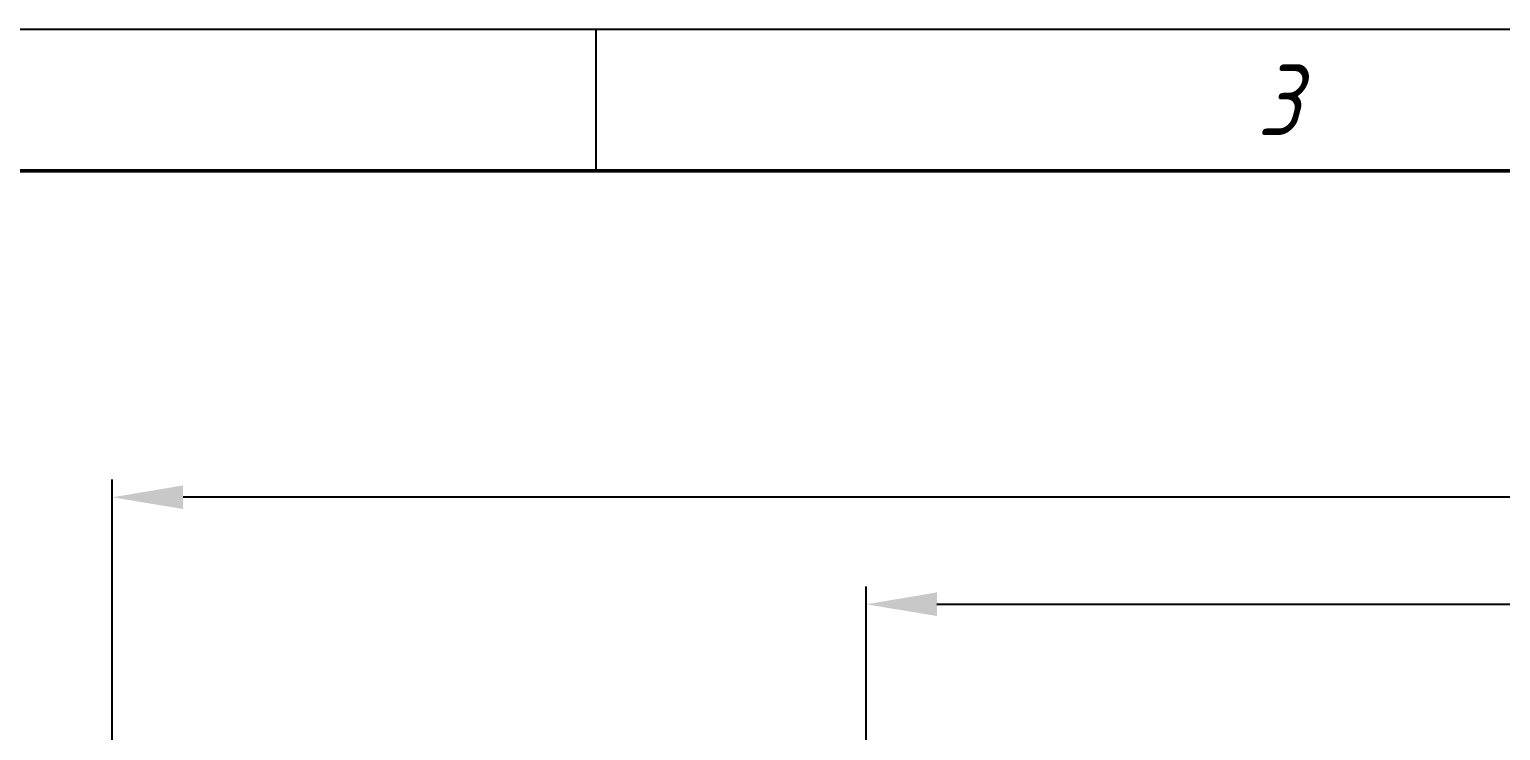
# Model space of a CAD drawing. Header units: inches. Extents: x -2049 to -860, y -317 to 524.
# Drawn here: x -1871.9 to -1768, y 474.2 to 523.7 of the extents above; entities that cross this region are included whole.
import ezdxf

# ---------------------------------------------------------------- set-up
doc = ezdxf.new("R2010")
doc.units = ezdxf.units.IN
doc.header["$LTSCALE"] = 2.574606
doc.header["$MEASUREMENT"] = 0
doc.header["$PDMODE"] = 3
doc.header["$PDSIZE"] = 0.3125
doc.layers.get('Defpoints').update_dxf_attribs({"linetype": 'CONTINUOUS'})
for name, color, linetype, lineweight in [('dim', 7, 'CONTINUOUS', 9), ('侧边栏', 255, 'CONTINUOUS', 25), ('图框粗', 7, 'CONTINUOUS', 50), ('图框细', 255, 'CONTINUOUS', 25)]:
    doc.layers.add(name, color=color, linetype=linetype, lineweight=lineweight)
doc.styles.add('TEXTSTYLE_1', font='gdt', dxfattribs={"width": 0.8})
doc.styles.add('样式5.0', font='gbeitc.shx', dxfattribs={"height": 5, "bigfont": 'gbcbig.shx'})
doc.dimstyles.new('ISO-25$0', dxfattribs={"dimtxt": 5, "dimasz": 5, "dimexe": 1.25, "dimexo": 0.625, "dimtad": 1, "dimdec": 0, "dimlfac": 1.5, "dimdsep": 46, "dimtxsty": 'TEXTSTYLE_1', "dimcen": 2.5, "dimclrd": 256, "dimclre": 256, "dimclrt": 256, "dimadec": 0, "dimazin": 0, "dimtfac": 1, "dimtdec": 0, "dimtmove": 0, "dimatfit": 3, "dimfxl": 1, "dimlwd": 25, "dimarcsym": 0})

# ---------------------------------------------------------------- blocks, each defined once
blk = doc.blocks.new('A0图框')
at = {"layer": '图框粗'}
blk.add_lwpolyline([(25, 10), (1179, 10), (1179, 831), (25, 831)], close=True, dxfattribs=at)
at = {"layer": '图框细'}
blk.add_line((217, 831), (217, 841), dxfattribs=at)
blk.add_lwpolyline([(0, 0), (1189, 0), (1189, 841), (0, 841)], close=True, dxfattribs=at)
at = {"layer": '图框细', "insert": (217, 838.52), "char_height": 5, "width": 96, "attachment_point": 1, "style": '样式5.0'}
blk.add_mtext('\\pi46.69792;3', dxfattribs=at)
blk = doc.blocks.new('*D19')
at = {"layer": 'Defpoints', "color": 0, "transparency": 16777216}
for p in [(-1680.82, 483.09), (-1812.81, 472.63), (-1680.82, 472.63)]:
    blk.add_point(p, dxfattribs=at)
at = {"layer": 'dim', "lineweight": -2, "transparency": 16777216}
for p, q in [((-1812.81, 473.26), (-1812.81, 484.34)), ((-1680.82, 473.26), (-1680.82, 484.34))]:
    blk.add_line(p, q, dxfattribs=at)
at = {"layer": 'dim', "lineweight": 25, "transparency": 16777216}
blk.add_line((-1807.81, 483.09), (-1685.82, 483.09), dxfattribs=at)
at = {"layer": 'dim', "transparency": 16777216}
for points in [[(-1807.81, 483.93), (-1807.81, 482.26), (-1812.81, 483.09)], [(-1685.82, 483.93), (-1685.82, 482.26), (-1680.82, 483.09)]]:
    blk.add_solid(points, dxfattribs=at)
at = {"layer": 'dim', "transparency": 16777216, "insert": (-1734.17, 486.22), "char_height": 5, "attachment_point": 5, "style": 'TEXTSTYLE_1'}
blk.add_mtext('198', dxfattribs=at)
blk = doc.blocks.new('*D20')
at = {"layer": 'Defpoints', "color": 0, "transparency": 16777216}
for p in [(-1866.08, 490.65), (-1866.08, 468.16), (-1627.56, 468.16)]:
    blk.add_point(p, dxfattribs=at)
at = {"layer": 'dim', "lineweight": -2, "transparency": 16777216}
for p, q in [((-1866.08, 468.78), (-1866.08, 491.9)), ((-1627.56, 468.78), (-1627.56, 491.9))]:
    blk.add_line(p, q, dxfattribs=at)
at = {"layer": 'dim', "lineweight": 25, "transparency": 16777216}
blk.add_line((-1632.56, 490.65), (-1861.08, 490.65), dxfattribs=at)
at = {"layer": 'dim', "transparency": 16777216}
for points in [[(-1861.08, 491.49), (-1861.08, 489.82), (-1866.08, 490.65)], [(-1632.56, 491.49), (-1632.56, 489.82), (-1627.56, 490.65)]]:
    blk.add_solid(points, dxfattribs=at)
at = {"layer": 'dim', "transparency": 16777216, "insert": (-1732.84, 493.78), "char_height": 5, "attachment_point": 5, "style": 'TEXTSTYLE_1'}
blk.add_mtext('359', dxfattribs=at)

msp = doc.modelspace()

# ---------------------------------------------------------------- block references
at = {"layer": '侧边栏'}
msp.add_blockref('A0图框', (-2048.89, -317.3), dxfattribs=at)

# ---------------------------------------------------------------- dimensions: what is measured, and where the dimension line sits
at = {"layer": 'dim'}
for base, p1, p2, text, picture, middle in [((-1866.08, 490.65), (-1627.56, 468.16), (-1866.08, 468.16), '359', '*D20', (-1732.84, 490.65)), ((-1680.82, 483.09), (-1812.81, 472.63), (-1680.82, 472.63), '198', '*D19', (-1734.17, 483.09))]:
    dim = msp.add_linear_dim(base=base, p1=p1, p2=p2, text=text, dimstyle='ISO-25$0', dxfattribs=at)
    dim.commit()
    dim.dimension.update_dxf_attribs({"geometry": picture, "text_midpoint": middle, "dimtype": 160})

doc.saveas('drawing.dxf')
